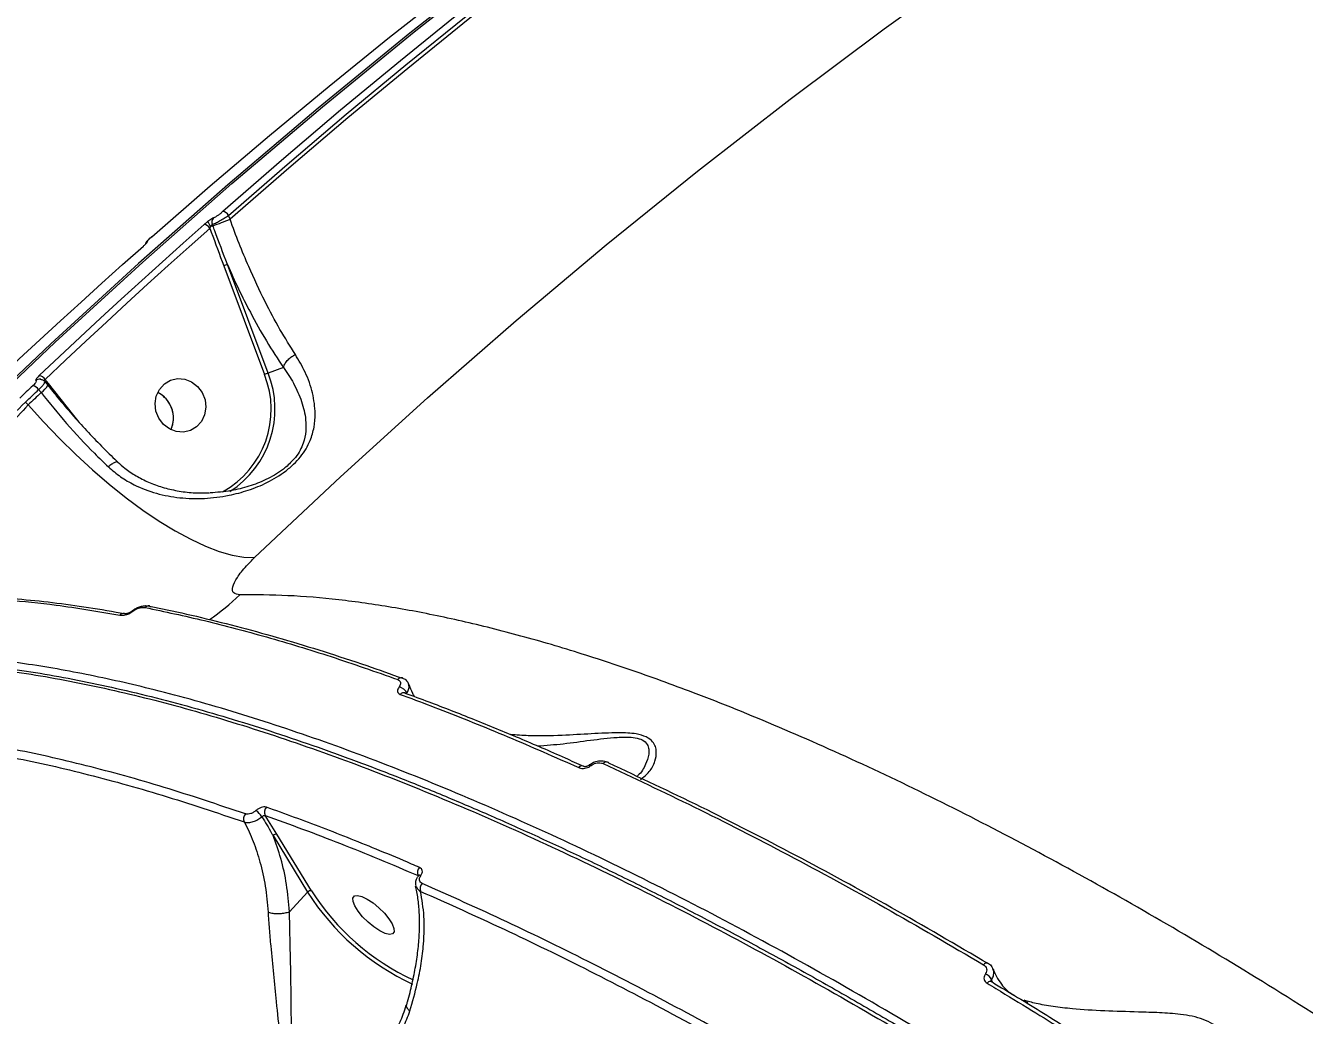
# Model space of a CAD drawing. Header units: millimetres. Extents: x -6028 to 5958, y -6064 to 4137.
# Drawn here: x 78.4 to 291.1, y 99.1 to 263.8 of the extents above; entities that cross this region are included whole.
import ezdxf

# ---------------------------------------------------------------- set-up
doc = ezdxf.new("R2010")
doc.units = ezdxf.units.MM
for name, color, linetype in [('DIKOM_ОБЪЕКТ', 7, 'Continuous'), ('DIKOM_РАЗМЕР_ЗОНА', 7, 'Continuous'), ('DIKOM_РАЗМЕР_ОБЪЕКТА', 7, 'Continuous')]:
    doc.layers.add(name, color=color, linetype=linetype)
doc.styles.add('style1', font='arial.ttf', dxfattribs={"width": 0.8})
doc.dimstyles.new('1-50', dxfattribs={"dimtxt": 300, "dimasz": 200, "dimexe": 100, "dimexo": 0, "dimgap": 100, "dimtad": 1, "dimtxsty": 'style1', "dimcen": 200, "dimclrd": 7, "dimclre": 7, "dimclrt": 7, "dimadec": 1, "dimazin": 2, "dimtfac": 1, "dimtmove": 0, "dimatfit": 2, "dimfxl": 0, "dimlwd": 25, "dimlwe": 18, "dimarcsym": 0})

# ---------------------------------------------------------------- blocks, each defined once
blk = doc.blocks.new('*D9')
at = {"layer": 'Defpoints', "color": 0, "transparency": 16777216}
for p in [(-6027.56, 1459.58), (4556.58, 1382.7), (4556.58, -5964.37)]:
    blk.add_point(p, dxfattribs=at)
at = {"layer": 'DIKOM_РАЗМЕР_ЗОНА', "color": 7, "lineweight": 18, "transparency": 16777216}
for p, q in [((-6027.56, 1459.58), (-6027.56, -6064.37)), ((4556.58, 1382.7), (4556.58, -6064.37))]:
    blk.add_line(p, q, dxfattribs=at)
at = {"layer": 'DIKOM_РАЗМЕР_ЗОНА', "color": 7, "lineweight": 25, "transparency": 16777216}
blk.add_line((-5827.56, -5964.37), (4356.58, -5964.37), dxfattribs=at)
at = {"layer": 'DIKOM_РАЗМЕР_ЗОНА', "color": 7, "transparency": 16777216}
for points in [[(-5827.56, -5931.03), (-5827.56, -5997.7), (-6027.56, -5964.37)], [(4356.58, -5931.03), (4356.58, -5997.7), (4556.58, -5964.37)]]:
    blk.add_solid(points, dxfattribs=at)
at = {"layer": 'DIKOM_РАЗМЕР_ЗОНА', "color": 7, "transparency": 16777216, "insert": (157.08, -5711.2), "char_height": 300, "attachment_point": 5, "style": 'style1'}
blk.add_mtext('10600', dxfattribs=at)
blk = doc.blocks.new('*D11')
at = {"layer": 'Defpoints', "color": 0, "transparency": 16777216}
for p in [(259.43, 2965.58), (1920.55, -3002.33), (4022.59, -3002.33)]:
    blk.add_point(p, dxfattribs=at)
at = {"layer": 'DIKOM_РАЗМЕР_ОБЪЕКТА', "color": 7, "lineweight": 18, "transparency": 16777216}
for p, q in [((259.43, 2965.58), (4122.59, 2965.58)), ((1920.55, -3002.33), (4122.59, -3002.33))]:
    blk.add_line(p, q, dxfattribs=at)
at = {"layer": 'DIKOM_РАЗМЕР_ОБЪЕКТА', "color": 7, "lineweight": 25, "transparency": 16777216}
blk.add_line((4022.59, 2765.58), (4022.59, -2802.33), dxfattribs=at)
at = {"layer": 'DIKOM_РАЗМЕР_ОБЪЕКТА', "color": 7, "transparency": 16777216}
for points in [[(3989.25, 2765.58), (4055.92, 2765.58), (4022.59, 2965.58)], [(3989.25, -2802.33), (4055.92, -2802.33), (4022.59, -3002.33)]]:
    blk.add_solid(points, dxfattribs=at)
at = {"layer": 'DIKOM_РАЗМЕР_ОБЪЕКТА', "color": 7, "transparency": 16777216, "insert": (3769.41, -24.42), "char_height": 300, "attachment_point": 5, "rotation": 90, "style": 'style1'}
blk.add_mtext('6000', dxfattribs=at)
blk = doc.blocks.new('*D12')
at = {"layer": 'Defpoints', "color": 0, "transparency": 16777216}
for p in [(3056.58, 1987.9), (-4027.97, 676.5), (3056.58, -3714.77)]:
    blk.add_point(p, dxfattribs=at)
at = {"layer": 'DIKOM_РАЗМЕР_ОБЪЕКТА', "color": 7, "lineweight": 18, "transparency": 16777216}
for p, q in [((3056.58, 1987.9), (3056.58, -3814.77)), ((-4027.97, 676.5), (-4027.97, -3814.77))]:
    blk.add_line(p, q, dxfattribs=at)
at = {"layer": 'DIKOM_РАЗМЕР_ОБЪЕКТА', "color": 7, "lineweight": 25, "transparency": 16777216}
blk.add_line((-3827.97, -3714.77), (2856.58, -3714.77), dxfattribs=at)
at = {"layer": 'DIKOM_РАЗМЕР_ОБЪЕКТА', "color": 7, "transparency": 16777216}
for points in [[(-3827.97, -3681.44), (-3827.97, -3748.11), (-4027.97, -3714.77)], [(2856.58, -3681.44), (2856.58, -3748.11), (3056.58, -3714.77)]]:
    blk.add_solid(points, dxfattribs=at)
at = {"layer": 'DIKOM_РАЗМЕР_ОБЪЕКТА', "color": 7, "transparency": 16777216, "insert": (20, -3461.6), "char_height": 300, "attachment_point": 5, "style": 'style1'}
blk.add_mtext('7100', dxfattribs=at)

msp = doc.modelspace()

# ---------------------------------------------------------------- linework, layer by layer
at = {"layer": 'DIKOM_ОБЪЕКТ', "color": 7, "linetype": 'Continuous', "lineweight": 15}
for p, q in [((112.454, 231.574), (112.209, 232.229)), ((109.586, 230.508), (109.505, 230.723)), ((98.509, 227.573), (98.546, 227.613)), ((98.422, 227.499), (98.509, 227.573)), ((111.392, 223.825), (118.151, 205.764)), ((118.76, 205.99), (112.001, 224.051)), ((121.328, 206.902), (118.76, 205.99)), ((80.975, 204.956), (80.902, 204.966)), ((81.642, 204.566), (82.11, 203.97)), ((82.244, 204.239), (81.698, 204.934)), ((86.26, 199.187), (82.244, 204.239)), ((80.608, 203.25), (81.013, 202.735)), ((82.11, 203.97), (82.115, 203.962)), ((78.887, 200.701), (78.435, 201.171)), ((87.353, 197.795), (86.26, 199.187)), ((141.159, 155.236), (141.117, 155.253)), ((141.548, 152.76), (141.529, 152.768)), ((120.248, 129.238), (118.306, 132.388)), ((119.604, 129.02), (125.342, 119.626)), ((125.986, 119.844), (120.248, 129.238)), ((143.722, 122.382), (143.742, 122.317)), ((122.321, 116.363), (125.342, 119.626)), ((239.25, 104.621), (239.104, 105.056))]:
    msp.add_line(p, q, dxfattribs=at)
at = {"layer": 'DIKOM_ОБЪЕКТ', "color": 7, "linetype": 'Continuous', "lineweight": 15, "flags": 128}
for points in [[(381.415, 407.18), (376.496, 405.022), (358.662, 396.943), (340.978, 388.531), (323.45, 379.786), (306.082, 370.713), (288.88, 361.314), (271.849, 351.592), (254.994, 341.549), (238.321, 331.189), (221.834, 320.515), (205.538, 309.53), (189.439, 298.238), (173.541, 286.641), (157.849, 274.744), (142.368, 262.55), (127.102, 250.062), (112.056, 237.285), (97.235, 224.222), (82.643, 210.878), (68.285, 197.256), (54.164, 183.36), (40.286, 169.195), (26.654, 154.765)], [(27.351, 155.012), (40.983, 169.442), (54.861, 183.607), (68.982, 197.503), (83.34, 211.125), (97.932, 224.47), (112.753, 237.533), (127.799, 250.31), (143.065, 262.797), (158.546, 274.991), (174.238, 286.889), (190.136, 298.485), (206.235, 309.778), (222.531, 320.762), (239.018, 331.437), (255.691, 341.796), (272.546, 351.839), (289.577, 361.562), (306.779, 370.961), (324.147, 380.034), (341.675, 388.778), (359.359, 397.191), (377.193, 405.27), (381.315, 407.08)], [(116.521, 175.287), (130.791, 188.725), (145.298, 201.881), (160.037, 214.749), (175.003, 227.327), (190.191, 239.608), (205.596, 251.591), (221.214, 263.27), (237.04, 274.642), (253.068, 285.704), (269.293, 296.452), (285.711, 306.883), (302.315, 316.992), (319.102, 326.778), (336.065, 336.237), (353.198, 345.366), (370.498, 354.162), (385.931, 361.661)], [(191.801, 297.232), (181.416, 289.632), (171.119, 281.903), (160.911, 274.046), (150.794, 266.063), (140.768, 257.955), (130.836, 249.721), (120.998, 241.364), (111.257, 232.885)], [(112.209, 232.229), (121.943, 240.702), (131.772, 249.052), (141.696, 257.278), (151.713, 265.38), (161.822, 273.357), (172.022, 281.207), (182.31, 288.929), (192.687, 296.523)], [(193.093, 296.006), (182.694, 288.397), (172.385, 280.659), (162.164, 272.793), (152.035, 264.799), (141.998, 256.679), (132.055, 248.435), (122.206, 240.066), (112.454, 231.574)], [(99.41, 228.679), (109.152, 237.158), (118.99, 245.515), (128.922, 253.749), (138.947, 261.857), (149.064, 269.84), (159.272, 277.697), (169.57, 285.426), (179.955, 293.026)], [(108.142, 230.718), (104.67, 227.629), (101.21, 224.523), (97.763, 221.403), (94.328, 218.266), (90.906, 215.115), (87.498, 211.947), (84.102, 208.765), (80.719, 205.567)], [(81.698, 204.934), (85.078, 208.13), (88.471, 211.31), (91.877, 214.474), (95.296, 217.623), (98.727, 220.757), (102.172, 223.875), (105.629, 226.978), (109.098, 230.065)], [(70.614, 201.979), (73.997, 205.177), (77.393, 208.36), (80.802, 211.527), (84.224, 214.679), (87.658, 217.815), (91.105, 220.936), (94.565, 224.041), (98.038, 227.131)], [(100.6, 198.46), (100.127, 199.65), (99.984, 200.918), (100.183, 202.16), (100.708, 203.277), (101.516, 204.177), (102.541, 204.788), (103.701, 205.06), (104.902, 204.971), (106.046, 204.529), (107.04, 203.769), (107.805, 202.753), (108.278, 201.563), (108.421, 200.295), (108.222, 199.053), (107.697, 197.936), (106.889, 197.036), (105.864, 196.425), (104.704, 196.153), (103.503, 196.241), (102.359, 196.684), (101.365, 197.444), (100.6, 198.46)], [(79.63, 203.882), (79.358, 203.622), (79.086, 203.362), (78.814, 203.102), (78.542, 202.842), (78.27, 202.582), (77.998, 202.321), (77.726, 202.061), (77.455, 201.8)], [(78.435, 201.171), (78.706, 201.431), (78.978, 201.691), (79.249, 201.951), (79.521, 202.211), (79.793, 202.471), (80.064, 202.731), (80.336, 202.991), (80.608, 203.25)], [(81.013, 202.735), (80.747, 202.481), (80.481, 202.227), (80.215, 201.973), (79.949, 201.718), (79.684, 201.464), (79.418, 201.21), (79.153, 200.955), (78.887, 200.701)], [(78.887, 200.701), (81.42, 197.866), (84.056, 195.102), (86.772, 192.434), (89.543, 189.887), (92.343, 187.483), (95.147, 185.244), (97.93, 183.192), (100.666, 181.344), (103.331, 179.718), (105.899, 178.328), (108.347, 177.187), (110.654, 176.306), (112.798, 175.692), (114.76, 175.351), (116.521, 175.287)], [(96.146, 166.401), (96.15, 166.403), (96.165, 166.407), (96.184, 166.406), (96.208, 166.399), (96.237, 166.387), (96.269, 166.369)], [(99.091, 167.219), (99.057, 167.228), (99.031, 167.234)], [(143.768, 122.326), (143.762, 122.319), (143.762, 122.317)], [(139.733, 113.006), (139.476, 112.664), (138.963, 112.579), (138.234, 112.756), (137.349, 113.182), (136.38, 113.822), (135.404, 114.624), (134.501, 115.523), (133.744, 116.446), (133.194, 117.319), (132.897, 118.07), (132.875, 118.639), (133.132, 118.981), (133.645, 119.066), (134.374, 118.889), (135.259, 118.463), (136.228, 117.823), (137.204, 117.022), (138.107, 116.123), (138.864, 115.199), (139.414, 114.327), (139.711, 113.575), (139.733, 113.006)], [(135.971, 91.323), (134.766, 89.976), (132.214, 87.797), (129.455, 86.027), (128.183, 85.448), (126.912, 85.09), (125.486, 85.116), (124.388, 85.774), (123.478, 87.525), (123.116, 89.204), (122.918, 91.018), (122.69, 96.215), (122.619, 101.764), (122.536, 106.278), (122.431, 110.842), (122.364, 113.639), (122.316, 116.358), (122.316, 116.36), (122.316, 116.36)], [(239.069, 104.735), (239.064, 104.738), (238.971, 104.772), (238.861, 104.773), (238.74, 104.74), (238.611, 104.674), (238.48, 104.578), (238.352, 104.456)]]:
    msp.add_lwpolyline(points, dxfattribs=at)
at = {"layer": 'DIKOM_ОБЪЕКТ', "color": 7, "linetype": 'Continuous', "lineweight": 15}
for centre, radius, start, end in [((111.002, 231.495), 1.413, 31.30289, 79.6096), ((107.897, 229.333), 1.406, 31.34394, 79.96865), ((111.58, 232.367), 3.07, 202.24973, 220.33157), ((123.26, 192.954), 39.966, 110.00739, 110.53666), ((110.419, 231.118), 0.995, 136.3987, 203.36008), ((17.025, 483.932), 269.798, 290.06419, 290.71396), ((99.361, 227.162), 0.981, 130.55308, 152.33758), ((127.872, 180.333), 46.51, 109.95286, 110.75258), ((80.809, 204.019), 0.951, 86.39826, 131.98619), ((80.488, 204.135), 1.451, 33.44218, 80.81262), ((83.156, 203.118), 1.446, 129.11946, 139.95502), ((103.678, 199.914), 15.611, 298.81585, 22.00707), ((103.723, 199.969), 16.198, 302.45603, 21.82247), ((134.579, 162.406), 46.366, 109.94826, 110.75041), ((79.391, 202.438), 1.464, 33.7159, 80.5961), ((78.942, 205.703), 3.619, 304.89553, 331.24157), ((98.411, 198.63), 4.575, 28.88725, 64.10126), ((98.329, 198.521), 4.709, 335.30946, 63.7841), ((98.342, 198.512), 4.693, 335.34823, 29.74128), ((88.846, 194.744), 35.966, 304.08825, 314.51417), ((94.728, 165.197), 0.796, 79.50836, 138.59748), ((98.907, 166.447), 0.797, 81.10616, 138.47769), ((140.92, 154.548), 0.732, 74.39829, 141.28898), ((140.244, 152.084), 1.699, 21.64525, 79.54956), ((141.322, 152.071), 0.726, 73.48692, 141.69159), ((170.989, 139.943), 0.688, 70.21968, 143.7351), ((172.251, 140.47), 0.322, 41.66736, 98.8903), ((175.042, 140.586), 0.698, 73.19351, 143.3316), ((175.047, 140.82), 0.476, 30.78844, 65.61744), ((115.885, 131.812), 1.201, 136.8348, 205.47726), ((114.507, 130.051), 3.87, 33.15289, 54.47134), ((119.36, 132.94), 1.19, 136.41454, 207.63775), ((120.105, 128.599), 0.655, 77.43402, 140.01296), ((144.856, 122.867), 1.234, 135.57074, 203.15439), ((144.025, 122.021), 0.399, 66.28031, 130.05759), ((125.844, 119.205), 0.655, 77.43256, 140.01663), ((160.059, 141.652), 41.115, 212.39395, 245.201), ((159.865, 141.447), 40.18, 212.52355, 245.02661), ((145.298, 120.185), 1.259, 135.95552, 200.25788), ((238.339, 107.168), 0.657, 75.92117, 147.04003), ((237.438, 104.25), 1.851, 25.81379, 70.05856)]:
    msp.add_arc(centre, radius, start, end, dxfattribs=at)
for points, knots in [([(109.505, 230.723), (109.665, 230.792), (109.989, 230.93), (110.695, 231.305), (111.476, 231.757), (111.965, 232.072), (112.209, 232.229)], [0, 0, 0, 0, 0.242513, 0.4916928, 0.7472656, 1, 1, 1, 1]), ([(111.257, 232.885), (111.119, 232.768), (110.844, 232.534), (110.397, 232.206), (109.986, 231.94), (109.793, 231.849), (109.698, 231.804)], [0, 0, 0, 0, 0.2566149, 0.5136478, 0.7611921, 1, 1, 1, 1]), ([(108.739, 231.205), (108.679, 231.159), (108.472, 231.001), (108.279, 230.836), (108.142, 230.718)], [0, 0, 0, 0, 0.2879487, 1, 1, 1, 1]), ([(109.698, 231.804), (109.61, 231.763), (109.433, 231.68), (109.086, 231.459), (108.848, 231.285), (108.739, 231.205)], [0, 0, 0, 0, 0.35093957, 0.7013838, 1, 1, 1, 1]), ([(109.098, 230.065), (109.129, 230.142), (109.171, 230.248), (109.225, 230.351), (109.24, 230.38)], [0, 0, 0, 0, 0.7209265, 1, 1, 1, 1]), ([(109.098, 230.065), (109.174, 229.862), (109.947, 227.786), (110.706, 225.704), (111.392, 223.825)], [0, 0, 0, 0, 0.09740806, 1, 1, 1, 1]), ([(109.24, 230.38), (109.267, 230.429), (109.323, 230.531), (109.41, 230.647), (109.472, 230.705), (109.499, 230.72), (109.505, 230.723)], [0, 0, 0, 0, 0.3283533, 0.6788572, 0.9203772, 1, 1, 1, 1]), ([(112.001, 224.051), (111.3, 225.924), (110.494, 228.076), (109.69, 230.229), (109.586, 230.508)], [0, 0, 0, 0, 0.8702095, 1, 1, 1, 1]), ([(123.307, 209.084), (122.448, 210.45), (120.714, 213.204), (118.097, 218.112), (115.833, 222.952), (113.915, 227.572), (112.942, 230.236), (112.454, 231.574)], [0, 0, 0, 0, 0.2106478, 0.4247483, 0.6762125, 0.8373986, 1, 1, 1, 1]), ([(98.41, 227.574), (98.416, 227.592), (98.445, 227.671), (98.524, 227.788), (98.676, 227.991), (98.944, 228.262), (99.271, 228.568), (99.476, 228.741), (99.501, 228.762)], [0, 0, 0, 0, 0.0304776, 0.1340386, 0.2702181, 0.6066195, 0.9515997, 1, 1, 1, 1]), ([(98.458, 227.537), (98.464, 227.543), (98.506, 227.585), (98.538, 227.624), (98.541, 227.627), (98.542, 227.629)], [0, 0, 0, 0, 0.1003051, 0.6967361, 1, 1, 1, 1]), ([(98.546, 227.613), (98.591, 227.66), (98.705, 227.781), (98.785, 227.899), (98.743, 227.905), (98.723, 227.908)], [0, 0, 0, 0, 0.2475321, 0.6234522, 1, 1, 1, 1]), ([(98.723, 227.908), (98.702, 227.91), (98.66, 227.915), (98.76, 228.054), (98.97, 228.276), (99.212, 228.503), (99.372, 228.645), (99.41, 228.679)], [0, 0, 0, 0, 0.2250029, 0.4496164, 0.6803882, 0.9238117, 1, 1, 1, 1]), ([(98.038, 227.131), (98.09, 227.177), (98.27, 227.338), (98.41, 227.475), (98.509, 227.573)], [0, 0, 0, 0, 0.2879487, 1, 1, 1, 1]), ([(112.001, 224.051), (112.608, 222.698), (113.828, 219.981), (115.995, 215.706), (118.484, 211.231), (120.375, 208.352), (121.328, 206.902)], [0, 0, 0, 0, 0.2160693, 0.4341073, 0.7147637, 1, 1, 1, 1]), ([(92.2, 190.38), (92.867, 189.81), (94.199, 188.669), (96.872, 187.131), (100.171, 185.879), (104.117, 185.145), (108.173, 185.042), (111.994, 185.52), (115.485, 186.436), (118.693, 187.732), (121.259, 189.277), (123.044, 190.8), (124.205, 192.061), (125.12, 193.396), (125.94, 195.056), (126.486, 197.009), (126.68, 199.624), (126.265, 202.665), (125.144, 205.962), (123.882, 208.107), (123.307, 209.084)], [0, 0, 0, 0, 0.045079, 0.0901825, 0.1588886, 0.2276842, 0.2984035, 0.3691137, 0.4250485, 0.4808194, 0.5408203, 0.5713846, 0.6019545, 0.6344653, 0.6670297, 0.7198484, 0.7727692, 0.8528833, 0.9329856, 1, 1, 1, 1]), ([(121.33, 206.905), (121.381, 207.089), (121.483, 207.459), (121.931, 208.066), (122.516, 208.606), (123.008, 208.928), (123.266, 209.063), (123.307, 209.084)], [0, 0, 0, 0, 0.2462108, 0.4924787, 0.7386966, 0.9580204, 1, 1, 1, 1]), ([(121.328, 206.902), (121.328, 206.902), (121.329, 206.902), (121.33, 206.904), (121.33, 206.905)], [0, 0, 0, 0, 0.5714625, 1, 1, 1, 1]), ([(121.33, 206.905), (121.33, 206.904), (121.953, 206.051), (123.166, 204.13), (124.45, 201.238), (125.067, 198.59), (125.098, 196.292), (124.77, 194.604), (124.123, 193.147), (123.47, 192.048), (122.78, 191.386), (122.49, 191.108)], [0, 0, 0, 0, 0.00011948, 0.16299572, 0.35458408, 0.55108665, 0.67419517, 0.79976625, 0.8720236, 0.94628219, 1, 1, 1, 1]), ([(80.173, 204.727), (80.203, 204.713), (80.264, 204.686), (80.188, 204.508), (79.995, 204.252), (79.779, 204.025), (79.647, 203.899), (79.63, 203.882)], [0, 0, 0, 0, 0.2407582, 0.4813763, 0.7220921, 0.9627927, 1, 1, 1, 1]), ([(80.719, 205.567), (80.702, 205.55), (80.57, 205.425), (80.354, 205.198), (80.159, 204.943), (80.082, 204.767), (80.142, 204.74), (80.173, 204.727)], [0, 0, 0, 0, 0.037244, 0.2779257, 0.5185735, 0.7592317, 1, 1, 1, 1]), ([(80.608, 203.25), (80.638, 203.278), (80.86, 203.483), (81.229, 203.852), (81.558, 204.257), (81.692, 204.501), (81.633, 204.534), (81.615, 204.544)], [0, 0, 0, 0, 0.0430511, 0.3216078, 0.6000257, 0.8781527, 1, 1, 1, 1]), ([(80.869, 204.96), (80.961, 204.951), (81.175, 204.928), (81.458, 204.782), (81.582, 204.617), (81.628, 204.555)], [0, 0, 0, 0, 0.32062338, 0.74582093, 1, 1, 1, 1]), ([(81.53, 204.63), (81.531, 204.652), (81.533, 204.694), (81.589, 204.797), (81.652, 204.882), (81.693, 204.928), (81.698, 204.934)], [0, 0, 0, 0, 0.3169939, 0.6344572, 0.9511764, 1, 1, 1, 1]), ([(81.013, 202.735), (82.406, 201.011), (85.234, 197.515), (89.071, 193.411), (91.432, 191.125), (92.2, 190.38)], [0, 0, 0, 0, 0.3958746, 0.8032209, 1, 1, 1, 1]), ([(82.137, 203.98), (82.689, 203.281), (83.985, 201.642), (86.143, 199.115), (88.571, 196.412), (91.065, 193.819), (92.81, 192.068), (93.72, 191.231), (93.781, 191.175)], [0, 0, 0, 0, 0.1538295, 0.3610566, 0.5691597, 0.7774341, 0.9851191, 1, 1, 1, 1]), ([(60.564, 172.014), (60.178, 172.468), (59.545, 173.211), (59.384, 174.715), (59.546, 176.587), (60.31, 178.83), (61.626, 181.384), (63.307, 184.137), (65.506, 187.165), (68.161, 190.402), (70.787, 193.396), (74.14, 196.98), (76.995, 199.766), (78.435, 201.171)], [0, 0, 0, 0, 0.1084569, 0.1775041, 0.2465511, 0.3806328, 0.4496936, 0.5187535, 0.6525108, 0.721381, 0.7902499, 0.8942445, 1, 1, 1, 1]), ([(78.887, 200.701), (77.718, 199.451), (75.38, 196.951), (72.184, 193.311), (69.269, 189.805), (66.693, 186.485), (64.484, 183.39), (62.69, 180.573), (61.324, 178.063), (60.405, 175.892), (59.977, 174.115), (59.984, 172.719), (60.384, 172.146), (60.58, 171.866)], [0, 0, 0, 0, 0.08968214, 0.17936155, 0.27005457, 0.36102822, 0.45172034, 0.5433081, 0.63519105, 0.7267796, 0.81899137, 0.91150117, 1, 1, 1, 1]), ([(93.77, 191.147), (93.708, 191.18), (93.578, 191.249), (93.162, 191.09), (92.707, 190.797), (92.373, 190.531), (92.233, 190.408), (92.2, 190.38)], [0, 0, 0, 0, 0.2520688, 0.5281327, 0.8041684, 0.9551492, 1, 1, 1, 1]), ([(93.798, 191.181), (94.17, 190.835), (95.098, 189.973), (96.815, 188.851), (98.905, 187.783), (101.209, 186.95), (103.696, 186.362), (106.32, 186.023), (108.119, 186.04), (109.023, 186.049)], [0, 0, 0, 0, 0.0912415, 0.2273966, 0.3692391, 0.5174191, 0.6733724, 0.8356513, 1, 1, 1, 1]), ([(122.49, 191.108), (122.246, 190.837), (121.861, 190.409), (120.526, 189.388), (118.48, 188.186), (115.565, 187.091), (112.449, 186.307), (110.288, 186.135), (109.115, 186.042)], [0, 0, 0, 0, 0.08024575, 0.12662531, 0.33822772, 0.54116406, 0.7509779, 1, 1, 1, 1]), ([(114.061, 169.098), (113.666, 169.159), (112.87, 169.284), (112.784, 170.354), (113.546, 171.931), (114.903, 173.671), (116.059, 174.825), (116.521, 175.287)], [0, 0, 0, 0, 0.2098972, 0.4228972, 0.6382649, 0.8553516, 1, 1, 1, 1]), ([(63.168, 168.632), (63.471, 168.636), (64.987, 168.654), (68.999, 168.62), (75.409, 168.29), (84.128, 167.417), (90.553, 166.33), (94.132, 165.724)], [0, 0, 0, 0, 0.0321648, 0.1608336, 0.4182099, 0.6759562, 1, 1, 1, 1]), ([(63.782, 168.881), (64.083, 168.891), (66.12, 168.957), (70.076, 168.856), (75.653, 168.564), (81.415, 168.026), (87.36, 167.246), (91.848, 166.554), (94.408, 166.051), (94.869, 165.961)], [0, 0, 0, 0, 0.03224251, 0.21846278, 0.4042736, 0.58944392, 0.77419166, 0.95936264, 1, 1, 1, 1]), ([(570.733, -157.922), (567.395, -153.507), (560.713, -144.673), (550.057, -131.283), (538.973, -117.837), (527.283, -104.173), (514.999, -90.323), (502.127, -76.317), (488.872, -62.382), (474.875, -48.159), (460.131, -33.696), (444.654, -19.052), (428.742, -4.531), (412.434, 9.811), (395.775, 23.915), (379.153, 37.455), (362.625, 50.398), (346.245, 62.724), (329.724, 74.651), (313.116, 86.116), (296.478, 97.067), (280.188, 107.253), (264.297, 116.659), (248.84, 125.286), (233.552, 133.282), (218.495, 140.591), (203.729, 147.17), (190.508, 152.496), (178.76, 156.752), (168.353, 160.129), (158.283, 162.987), (148.587, 165.313), (139.307, 167.098), (130.447, 168.334), (121.971, 169.065), (116.698, 169.087), (114.061, 169.098)], [0, 0, 0, 0, 0.0277654, 0.0555638, 0.0833624, 0.1111276, 0.1400314, 0.1689729, 0.1979142, 0.2268179, 0.2582447, 0.2896958, 0.3211226, 0.3534672, 0.3858385, 0.4181832, 0.4495059, 0.480853, 0.5121758, 0.5444125, 0.5766758, 0.6089124, 0.6401609, 0.6714335, 0.702682, 0.7348411, 0.7670266, 0.7991857, 0.8241462, 0.8491071, 0.8742669, 0.899427, 0.9244696, 0.949512, 0.974756, 1, 1, 1, 1]), ([(94.132, 165.724), (94.183, 165.716), (94.436, 165.677), (94.907, 165.708), (95.498, 165.893), (95.939, 166.113), (96.159, 166.284), (96.269, 166.369)], [0, 0, 0, 0, 0.0950892, 0.4720036, 0.7157957, 0.8572224, 1, 1, 1, 1]), ([(94.862, 165.982), (94.864, 165.982), (94.882, 165.978), (95.139, 165.961), (95.488, 166.04), (95.797, 166.168), (95.984, 166.276), (96.103, 166.362), (96.18, 166.43), (96.224, 166.476), (96.239, 166.495), (96.244, 166.501)], [0, 0, 0, 0, 0.0329025, 0.3479649, 0.6248757, 0.7681959, 0.8494597, 0.904765, 0.9460867, 0.9813915, 1, 1, 1, 1]), ([(96.154, 166.393), (96.308, 166.518), (96.636, 166.786), (97.246, 167.067), (97.927, 167.253), (98.54, 167.325), (98.895, 167.231), (99.023, 167.196)], [0, 0, 0, 0, 0.16712, 0.3572919, 0.5804918, 0.8480442, 1, 1, 1, 1]), ([(96.269, 166.369), (96.376, 166.453), (96.589, 166.619), (97.014, 166.829), (97.578, 167.001), (98.023, 167.023), (98.264, 166.982), (98.311, 166.975)], [0, 0, 0, 0, 0.1455926, 0.2899447, 0.5321137, 0.9098182, 1, 1, 1, 1]), ([(98.311, 166.975), (101.585, 166.285), (108.133, 164.905), (118.483, 162.143), (129.177, 158.918), (136.624, 156.31), (140.348, 155.006)], [0, 0, 0, 0, 0.2490964, 0.4981931, 0.7490973, 1, 1, 1, 1]), ([(99.081, 167.172), (99.784, 167.039), (102.583, 166.508), (107.653, 165.348), (114.288, 163.69), (121.093, 161.795), (128.053, 159.675), (134.73, 157.494), (139.153, 155.916), (141.15, 155.203)], [0, 0, 0, 0, 0.0543511, 0.2166023, 0.3789519, 0.5413633, 0.7037962, 0.8662063, 1, 1, 1, 1]), ([(19.972, 151.039), (20.304, 151.226), (23.048, 152.765), (29.036, 154.713), (37.951, 156.825), (47.713, 157.903), (58.366, 158.079), (69.942, 157.281), (82.414, 155.497), (95.511, 152.764), (109.171, 149.114), (123.325, 144.598), (138.202, 139.143), (153.782, 132.727), (170.026, 125.349), (186.383, 117.268), (202.769, 108.566), (219.11, 99.333), (235.867, 89.316), (253.002, 78.514), (270.469, 66.947), (288.123, 54.702), (305.914, 41.803), (323.787, 28.288), (341.801, 14.106), (359.896, -0.721), (378.012, -16.157), (395.749, -31.863), (413.055, -47.777), (429.889, -63.836), (446.524, -80.302), (462.897, -97.135), (478.929, -114.282), (493.391, -130.34), (502.275, -140.668), (506.203, -145.236)], [0, 0, 0, 0, 0.0043966, 0.0363498, 0.0674011, 0.0984764, 0.1295277, 0.1614809, 0.1934603, 0.2254137, 0.2564651, 0.2875402, 0.3185916, 0.3505449, 0.382524, 0.4144773, 0.4444106, 0.4743653, 0.5042987, 0.535037, 0.5657985, 0.5965368, 0.6275882, 0.6586635, 0.6897149, 0.7216682, 0.7536477, 0.785601, 0.8166524, 0.8477277, 0.8787791, 0.9107324, 0.9427118, 0.9746651, 1, 1, 1, 1]), ([(20.188, 151.289), (20.438, 151.417), (21.903, 152.163), (24.804, 153.311), (28.903, 154.723), (33.239, 155.892), (37.774, 156.838), (42.499, 157.55), (47.41, 158.029), (52.508, 158.277), (57.794, 158.295), (63.268, 158.082), (68.932, 157.64), (74.788, 156.967), (80.836, 156.064), (87.08, 154.931), (93.519, 153.566), (100.138, 151.974), (106.908, 150.161), (113.805, 148.133), (120.822, 145.893), (127.96, 143.441), (135.224, 140.776), (142.614, 137.899), (150.134, 134.808), (157.785, 131.502), (165.569, 127.982), (173.489, 124.244), (181.549, 120.289), (189.732, 116.122), (198.003, 111.762), (206.333, 107.224), (214.709, 102.515), (223.139, 97.631), (231.623, 92.573), (240.161, 87.339), (248.755, 81.934), (257.403, 76.347), (264.877, 71.419), (269.479, 68.292), (271.168, 67.143)], [0, 0, 0, 0, 0.00556971, 0.03267522, 0.05996081, 0.08736622, 0.11469873, 0.14191643, 0.1690486, 0.196122, 0.2231623, 0.25019708, 0.27725078, 0.30434529, 0.33151002, 0.35877376, 0.38616681, 0.41368082, 0.44114806, 0.46844849, 0.49563176, 0.52272827, 0.54976975, 0.57678631, 0.60380902, 0.63085989, 0.65796864, 0.68516582, 0.71248236, 0.73994096, 0.76739952, 0.79466736, 0.82184689, 0.84895998, 0.87602905, 0.90307564, 0.93012188, 0.95718608, 0.98428641, 1, 1, 1, 1]), ([(584.136, -247.518), (582.183, -244.403), (576.881, -235.945), (567.526, -221.875), (555.889, -205.285), (543.464, -188.47), (530.327, -171.518), (516.533, -154.504), (502.12, -137.481), (487.1, -120.479), (471.51, -103.526), (455.403, -86.672), (438.856, -69.997), (421.944, -53.578), (404.717, -37.47), (387.198, -21.705), (369.422, -6.304), (351.446, 8.69), (333.355, 23.208), (315.231, 37.18), (297.133, 50.558), (279.09, 63.308), (261.133, 75.421), (243.314, 86.864), (225.718, 97.587), (208.427, 107.538), (191.498, 116.678), (174.965, 124.976), (158.85, 132.434), (143.199, 139.037), (128.082, 144.757), (113.572, 149.564), (100.368, 153.253), (88.381, 155.962), (77.515, 157.836), (67.183, 159.004), (57.431, 159.463), (48.341, 159.214), (39.938, 158.256), (32.979, 156.828), (28.98, 155.538), (27.351, 155.012)], [0, 0, 0, 0, 0.0156529, 0.0424898, 0.0694115, 0.0963763, 0.1233411, 0.1502628, 0.1770999, 0.2039369, 0.2308586, 0.2578233, 0.2847881, 0.3117098, 0.3385468, 0.3653839, 0.3923055, 0.4192703, 0.446235, 0.4731567, 0.4999938, 0.5268308, 0.5537526, 0.5807173, 0.6076819, 0.6346036, 0.6614408, 0.6882778, 0.7151994, 0.742164, 0.7691288, 0.7960505, 0.8228874, 0.8459666, 0.8691683, 0.8923973, 0.9156265, 0.9388281, 0.9615879, 0.984348, 1, 1, 1, 1]), ([(140.552, 153.755), (140.479, 153.636), (140.322, 153.383), (140.289, 153.013), (140.42, 152.695), (140.642, 152.579), (140.752, 152.522)], [0, 0, 0, 0, 0.2213524, 0.4744096, 0.7372906, 1, 1, 1, 1]), ([(140.348, 155.006), (140.461, 154.948), (140.685, 154.831), (140.819, 154.508), (140.785, 154.132), (140.626, 153.874), (140.552, 153.755)], [0, 0, 0, 0, 0.2632233, 0.5266521, 0.7813191, 1, 1, 1, 1]), ([(141.113, 155.239), (141.163, 155.225), (141.431, 155.152), (141.81, 154.83), (142.113, 154.448), (142.141, 154.218), (142.143, 154.201)], [0, 0, 0, 0, 0.10164125, 0.54634431, 0.96758221, 1, 1, 1, 1]), ([(141.823, 152.711), (141.939, 152.915), (142.188, 153.353), (142.267, 153.894), (142.143, 154.145), (142.113, 154.205)], [0, 0, 0, 0, 0.4002549, 0.8584401, 1, 1, 1, 1]), ([(142.134, 154.268), (142.332, 153.729), (142.616, 152.957), (142.992, 152.349), (143.106, 152.166)], [0, 0, 0, 0, 0.698597, 1, 1, 1, 1]), ([(140.752, 152.522), (141.175, 152.366), (143.286, 151.589), (149.177, 149.354), (158.573, 145.588), (166.478, 142.097), (170.434, 140.35)], [0, 0, 0, 0, 0.0441429, 0.2207215, 0.610017, 1, 1, 1, 1]), ([(141.542, 152.741), (142.854, 152.263), (146.6, 150.898), (152.919, 148.415), (160.484, 145.299), (166.585, 142.682), (170.199, 141.037), (171.216, 140.574)], [0, 0, 0, 0, 0.1375655, 0.3926472, 0.6470481, 0.9007425, 1, 1, 1, 1]), ([(115.01, 132.633), (110.463, 134.163), (101.37, 137.222), (88.39, 140.782), (75.879, 143.639), (68.062, 144.822), (64.154, 145.413)], [0, 0, 0, 0, 0.2485946, 0.4971913, 0.7485947, 1, 1, 1, 1]), ([(180.715, 138.378), (181.233, 138.778), (182.281, 139.586), (183.164, 141.246), (183.424, 142.727), (183.225, 143.839), (182.765, 144.705), (181.768, 145.499), (179.833, 146.055), (177.387, 146.161), (174.843, 146.087), (171.705, 145.91), (167.415, 145.676), (162.871, 145.542), (160.102, 145.756), (159.139, 145.831)], [0, 0, 0, 0, 0.1094589, 0.2210909, 0.3098458, 0.3548252, 0.4006872, 0.4548921, 0.5095679, 0.5831425, 0.6364155, 0.6897711, 0.8005304, 0.9306799, 1, 1, 1, 1]), ([(163.565, 143.945), (164.999, 144.052), (167.916, 144.271), (172.366, 144.916), (175.858, 145.338), (178.213, 145.447), (179.6, 145.388), (180.497, 145.178), (181.32, 144.796), (181.88, 144.253), (182.143, 143.399), (182.113, 142.258), (181.543, 140.739), (180.852, 139.506), (180.251, 139), (180.232, 138.984)], [0, 0, 0, 0, 0.134436, 0.2735155, 0.4116936, 0.4561258, 0.5003941, 0.5535164, 0.5638716, 0.6273187, 0.6829413, 0.7387682, 0.851742, 0.9954656, 1, 1, 1, 1]), ([(64.064, 144.045), (67.919, 143.463), (75.629, 142.298), (88.053, 139.473), (101.041, 135.923), (110.215, 132.838), (114.802, 131.296)], [0, 0, 0, 0, 0.2485948, 0.4971897, 0.7485946, 1, 1, 1, 1]), ([(170.434, 140.35), (170.528, 140.315), (170.762, 140.226), (171.192, 140.19), (171.672, 140.259), (172.121, 140.417), (172.368, 140.595), (172.492, 140.684)], [0, 0, 0, 0, 0.1655319, 0.4120385, 0.6200642, 0.8097012, 1, 1, 1, 1]), ([(171.221, 140.6), (171.241, 140.589), (171.291, 140.562), (171.508, 140.536), (171.752, 140.569), (171.954, 140.635), (172.099, 140.712), (172.201, 140.786), (172.254, 140.838), (172.275, 140.862), (172.279, 140.868)], [0, 0, 0, 0, 0.1743082, 0.42171, 0.6060863, 0.7362077, 0.8303227, 0.9033568, 0.9767449, 1, 1, 1, 1]), ([(172.201, 140.786), (172.206, 140.791), (172.399, 140.986), (172.914, 141.259), (173.713, 141.49), (174.532, 141.509), (175.007, 141.326), (175.239, 141.236)], [0, 0, 0, 0, 0.0060449, 0.2497791, 0.4958052, 0.7544922, 1, 1, 1, 1]), ([(172.492, 140.684), (172.612, 140.772), (172.852, 140.945), (173.289, 141.099), (173.752, 141.163), (174.164, 141.125), (174.39, 141.038), (174.482, 141.002)], [0, 0, 0, 0, 0.1920585, 0.3835947, 0.5902122, 0.8341053, 1, 1, 1, 1]), ([(174.482, 141.002), (179.527, 138.645), (189.616, 133.932), (205.299, 125.878), (221.33, 117.17), (232.302, 110.741), (237.788, 107.526)], [0, 0, 0, 0, 0.2485942, 0.4971907, 0.7485951, 1, 1, 1, 1]), ([(238.618, 107.666), (233.205, 110.838), (222.38, 117.182), (206.441, 125.85), (190.728, 133.928), (180.546, 138.685), (175.456, 141.064)], [0, 0, 0, 0, 0.2485953, 0.4971896, 0.7485938, 1, 1, 1, 1]), ([(114.802, 131.296), (114.838, 131.283), (115.057, 131.209), (115.545, 131.168), (116.3, 131.319), (117.081, 131.654), (117.525, 131.996), (117.747, 132.167)], [0, 0, 0, 0, 0.0479753, 0.2861486, 0.5242796, 0.7620918, 1, 1, 1, 1]), ([(116.756, 133.201), (116.624, 133.094), (116.361, 132.882), (115.898, 132.67), (115.45, 132.568), (115.161, 132.585), (115.031, 132.626), (115.01, 132.633)], [0, 0, 0, 0, 0.2377207, 0.4754918, 0.7137269, 0.9520137, 1, 1, 1, 1]), ([(118.498, 133.761), (118.476, 133.768), (118.346, 133.81), (118.056, 133.828), (117.61, 133.728), (117.149, 133.517), (116.887, 133.306), (116.756, 133.201)], [0, 0, 0, 0, 0.0489098, 0.2871079, 0.5249905, 0.7625614, 1, 1, 1, 1]), ([(117.747, 132.167), (117.79, 132.204), (117.875, 132.278), (118.024, 132.356), (118.166, 132.399), (118.258, 132.4), (118.299, 132.39), (118.306, 132.388)], [0, 0, 0, 0, 0.2369549, 0.4744301, 0.7126673, 0.9512277, 1, 1, 1, 1]), ([(117.747, 132.167), (118.289, 131.263), (118.916, 130.218), (119.522, 129.162), (119.604, 129.02)], [0, 0, 0, 0, 0.8649298, 1, 1, 1, 1]), ([(118.306, 132.388), (122.442, 130.878), (130.724, 127.853), (139.386, 124.207), (143.722, 122.382)], [0, 0, 0, 0, 0.4994495, 1, 1, 1, 1]), ([(143.975, 123.731), (143.532, 123.921), (141.315, 124.871), (135.885, 127.143), (127.779, 130.385), (121.593, 132.635), (118.498, 133.761)], [0, 0, 0, 0, 0.0507716, 0.2538553, 0.6267021, 1, 1, 1, 1]), ([(114.802, 131.296), (114.822, 131.258), (115.371, 130.226), (116.35, 128.085), (117.514, 124.551), (118.386, 120.629), (118.633, 117.752), (118.757, 116.303)], [0, 0, 0, 0, 0.0088958, 0.2417873, 0.4772761, 0.7368212, 1, 1, 1, 1]), ([(122.321, 116.363), (122.186, 117.88), (121.915, 120.935), (120.989, 125.186), (120.056, 127.769), (119.604, 129.02)], [0, 0, 0, 0, 0.3372121, 0.6791364, 1, 1, 1, 1]), ([(144.186, 122.386), (144.271, 122.53), (144.436, 122.807), (144.448, 123.207), (144.305, 123.537), (144.085, 123.666), (143.975, 123.731)], [0, 0, 0, 0, 0.25920956, 0.50220939, 0.75111224, 1, 1, 1, 1]), ([(143.388, 120.665), (143.357, 120.859), (143.29, 121.277), (143.454, 121.859), (143.692, 122.18), (143.789, 122.31)], [0, 0, 0, 0, 0.3414253, 0.7333493, 1, 1, 1, 1]), ([(143.759, 122.318), (143.771, 122.334), (143.808, 122.382), (143.822, 122.427), (143.821, 122.421), (143.82, 122.42)], [0, 0, 0, 0, 0.2375415, 0.7523451, 1, 1, 1, 1]), ([(144.394, 121.06), (144.285, 121.124), (144.068, 121.252), (143.924, 121.578), (143.946, 121.954), (144.077, 122.233), (144.175, 122.371), (144.186, 122.386)], [0, 0, 0, 0, 0.2486564, 0.4974696, 0.7389291, 0.9702978, 1, 1, 1, 1]), ([(141.789, 100.824), (141.848, 101.011), (142.23, 102.229), (142.759, 104.423), (143.362, 107.385), (143.759, 110.253), (143.966, 113.002), (143.982, 115.606), (143.791, 118.008), (143.556, 119.675), (143.336, 120.458), (143.3, 120.589)], [0, 0, 0, 0, 0.0239709, 0.1561729, 0.2899232, 0.4250748, 0.5613422, 0.6983379, 0.8356058, 0.9726047, 1, 1, 1, 1]), ([(142.357, 99.849), (142.798, 101.386), (143.575, 104.093), (144.272, 107.792), (144.728, 111.59), (144.828, 115.743), (144.356, 118.404), (144.118, 119.749)], [0, 0, 0, 0, 0.2022633, 0.3564076, 0.5119947, 0.7532531, 1, 1, 1, 1]), ([(143.405, 120.628), (143.458, 120.464), (143.577, 120.098), (143.926, 119.873), (144.118, 119.749)], [0, 0, 0, 0, 0.4507946, 1, 1, 1, 1]), ([(144.118, 119.749), (148.729, 117.693), (157.95, 113.582), (172.276, 106.568), (186.94, 98.929), (199.504, 91.996), (207.179, 87.547), (209.787, 86.036)], [0, 0, 0, 0, 0.2203113, 0.4406219, 0.6630835, 0.8855451, 1, 1, 1, 1]), ([(210.214, 87.269), (207.601, 88.783), (199.957, 93.214), (187.46, 100.113), (172.805, 107.753), (158.395, 114.816), (149.061, 118.979), (144.394, 121.06)], [0, 0, 0, 0, 0.114454, 0.3347642, 0.5550752, 0.777537, 1, 1, 1, 1]), ([(118.757, 116.303), (118.787, 116.291), (118.918, 116.239), (119.279, 116.133), (119.929, 116.039), (120.772, 116.039), (121.62, 116.142), (122.084, 116.287), (122.316, 116.36)], [0, 0, 0, 0, 0.0350227, 0.1552509, 0.3664351, 0.5776204, 0.7888008, 1, 1, 1, 1]), ([(118.757, 116.303), (118.82, 115.383), (118.944, 113.543), (119.255, 110.077), (119.647, 105.981), (120.165, 100.942), (120.69, 95.675), (121.279, 91.477), (121.909, 88.625), (122.544, 86.729), (123.497, 85.158), (124.987, 84.303), (126.942, 84.203), (129.456, 85.027), (132.246, 86.636), (135.402, 89.128), (138.597, 92.534), (141.06, 96.355), (142.016, 98.93), (142.357, 99.849)], [0, 0, 0, 0, 0.0447758, 0.0895823, 0.160959, 0.2324499, 0.3238548, 0.4152099, 0.4505993, 0.4859278, 0.5329406, 0.5664213, 0.599801, 0.6530915, 0.7108111, 0.7686694, 0.8592872, 0.9497914, 1, 1, 1, 1]), ([(122.316, 116.36), (122.317, 116.36), (122.319, 116.361), (122.321, 116.363), (122.321, 116.363)], [0, 0, 0, 0, 0.6713284, 1, 1, 1, 1]), ([(237.788, 107.526), (237.902, 107.44), (238.132, 107.268), (238.299, 106.89), (238.307, 106.476), (238.189, 106.169), (238.087, 106.016), (238.069, 105.99)], [0, 0, 0, 0, 0.2377926, 0.4755329, 0.7135248, 0.9515215, 1, 1, 1, 1]), ([(238.492, 107.795), (238.534, 107.774), (238.805, 107.64), (239.144, 107.304), (239.275, 106.925), (239.324, 106.783)], [0, 0, 0, 0, 0.1039126, 0.6650243, 1, 1, 1, 1]), ([(239.104, 105.056), (239.133, 105.1), (239.303, 105.36), (239.482, 105.874), (239.513, 106.444), (239.37, 106.717), (239.334, 106.786)], [0, 0, 0, 0, 0.0800193, 0.4727675, 0.8650975, 1, 1, 1, 1]), ([(239.374, 106.814), (239.392, 106.76), (239.589, 106.15), (240.109, 105.203), (240.94, 103.989), (241.842, 103.068), (242.532, 102.647), (242.839, 102.459)], [0, 0, 0, 0, 0.0238064, 0.2705596, 0.5240787, 0.7879927, 1, 1, 1, 1]), ([(238.069, 105.99), (238.052, 105.964), (237.95, 105.812), (237.833, 105.507), (237.841, 105.094), (238.008, 104.716), (238.237, 104.543), (238.352, 104.456)], [0, 0, 0, 0, 0.0479031, 0.2856344, 0.5235919, 0.7617858, 1, 1, 1, 1]), ([(238.352, 104.456), (238.846, 104.159), (241.315, 102.676), (247.434, 98.951), (256.758, 93.141), (264.155, 88.338), (267.855, 85.935)], [0, 0, 0, 0, 0.050769, 0.2538553, 0.6266977, 1, 1, 1, 1]), ([(239.044, 104.749), (239.04, 104.756), (239.017, 104.801), (239.027, 104.901), (239.064, 104.998), (239.098, 105.048), (239.104, 105.056)], [0, 0, 0, 0, 0.0835428, 0.5007407, 0.916206, 1, 1, 1, 1]), ([(239.041, 104.751), (239.038, 104.754), (239.032, 104.759), (239.059, 104.744), (239.072, 104.737)], [0, 0, 0, 0, 0.5580598, 1, 1, 1, 1]), ([(239.065, 104.73), (239.452, 104.501), (242.681, 102.586), (247.488, 99.641), (251.929, 96.849), (253.486, 95.871)], [0, 0, 0, 0, 0.0811952, 0.6779927, 1, 1, 1, 1]), ([(136.03, 91.281), (136.272, 91.528), (137.198, 92.473), (138.596, 94.304), (140.109, 96.727), (141.181, 98.912), (141.607, 100.318), (141.764, 100.834)], [0, 0, 0, 0, 0.0911955, 0.3497229, 0.6078683, 0.8559624, 1, 1, 1, 1]), ([(142.357, 99.849), (142.338, 99.864), (142.156, 100.012), (141.899, 100.307), (141.753, 100.63), (141.826, 100.773), (141.843, 100.806)], [0, 0, 0, 0, 0.0449514, 0.4510319, 0.8720894, 1, 1, 1, 1]), ([(276.058, 83.988), (276.386, 84.205), (277.048, 84.642), (277.973, 86.024), (278.742, 88.268), (278.994, 91.181), (278.651, 93.611), (278.058, 95.223), (277.289, 96.49), (276.046, 97.649), (274.335, 98.488), (272.468, 98.996), (270.025, 99.371), (267.001, 99.57), (262.744, 99.697), (257.797, 99.82), (253.034, 100.118), (249.255, 100.567), (246.489, 101.06), (245.168, 101.446), (244.549, 101.627)], [0, 0, 0, 0, 0.0515658, 0.103895, 0.1938049, 0.2863968, 0.3436967, 0.3727591, 0.4024672, 0.4366782, 0.4671082, 0.4964616, 0.5269702, 0.5803761, 0.6349467, 0.7251668, 0.8181212, 0.8802025, 0.943888, 1, 1, 1, 1]), ([(244.549, 101.627), (244.584, 101.605), (244.739, 101.51), (244.967, 101.339), (245.095, 101.124), (245.148, 101.037)], [0, 0, 0, 0, 0.1473515, 0.6530125, 1, 1, 1, 1])]:
    msp.add_open_spline(points, degree=3, knots=knots, dxfattribs=at)

# ---------------------------------------------------------------- dimensions: what is measured, and where the dimension line sits
at = {"layer": 'DIKOM_РАЗМЕР_ЗОНА'}
dim = msp.add_linear_dim(base=(4556.575, -5964.368), p1=(-6027.562, 1459.576), p2=(4556.575, 1382.704), text='10600', dimstyle='1-50', dxfattribs=at)
dim.commit()
dim.dimension.update_dxf_attribs({"geometry": '*D9', "text_midpoint": (157.08, -5964.368), "dimtype": 160})
at = {"layer": 'DIKOM_РАЗМЕР_ОБЪЕКТА'}
dim = msp.add_linear_dim(base=(4022.586, -3002.33), p1=(259.433, 2965.575), p2=(1920.546, -3002.33), angle=90, text='6000', dimstyle='1-50', dxfattribs=at)
dim.commit()
dim.dimension.update_dxf_attribs({"geometry": '*D11', "text_midpoint": (4022.586, -24.423), "dimtype": 160})
dim = msp.add_linear_dim(base=(3056.575, -3714.774), p1=(-4027.972, 676.501), p2=(3056.575, 1987.897), text='7100', dimstyle='1-50', dxfattribs=at)
dim.commit()
dim.dimension.update_dxf_attribs({"geometry": '*D12', "text_midpoint": (20, -3714.774), "dimtype": 160})

doc.saveas('drawing.dxf')
